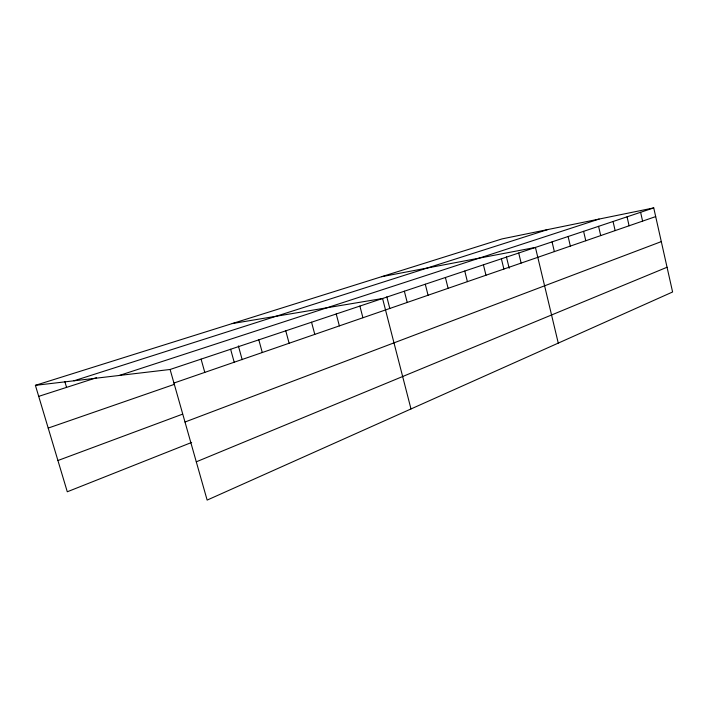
<?xml version="1.0" encoding="UTF-8"?>
<svg xmlns="http://www.w3.org/2000/svg" width="708" height="708" viewBox="0 0 708 708"><rect width="100%" height="100%" fill="white"/><g stroke="black" fill="none" stroke-linecap="round" stroke-linejoin="round"><path stroke-width="1.06" d="M196.284 461.82L667.051 267.252M191.673 442.429L67.287 491.777L35.4 385.338L502.069 238.897L653.741 207.904L672.6 291.988L207.143 500.096L170.097 369.479L35.4 385.338M185 422.021L661.299 241.614M57.923 460.519L182.531 414.171M48.206 428.083L174.097 384.444M173.938 383.046L655.688 216.595M170.097 369.479L653.741 207.904M119.316 375.461L599.092 219.073M38.701 396.365L96.447 377.762M73.951 380.798L547.726 229.569M381.639 276.695L535.434 247.428L558.267 343.106M232.233 323.574L382.568 298.493L410.994 408.95M64.809 381.488L66.561 387.391M201.081 359.124L204.789 372.381M230.622 349.256L234.198 362.222M238.375 345.893L242.171 359.682M258.818 339.84L262.279 352.522M285.767 330.831L289.112 343.247M311.547 322.22L314.786 334.38M336.229 313.971L339.362 325.884M359.885 306.077L362.921 317.75M386.816 296.838L389.816 308.511M404.356 291.218L407.215 302.44M425.278 284.227L428.057 295.245M445.403 277.501L448.102 288.315M464.767 271.031L467.395 281.651M483.414 264.801L485.971 275.235M506.424 256.862L509.194 268.288M501.388 258.801L503.875 269.049M518.716 253.013L521.141 263.084M552.063 241.871L554.364 251.606M568.108 236.516L570.347 246.074M583.596 231.339L585.79 240.747M598.57 226.33L600.711 235.587M613.048 221.498L615.137 230.604M627.058 216.816L629.093 225.781M640.607 212.294L642.599 221.117"/></g></svg>
